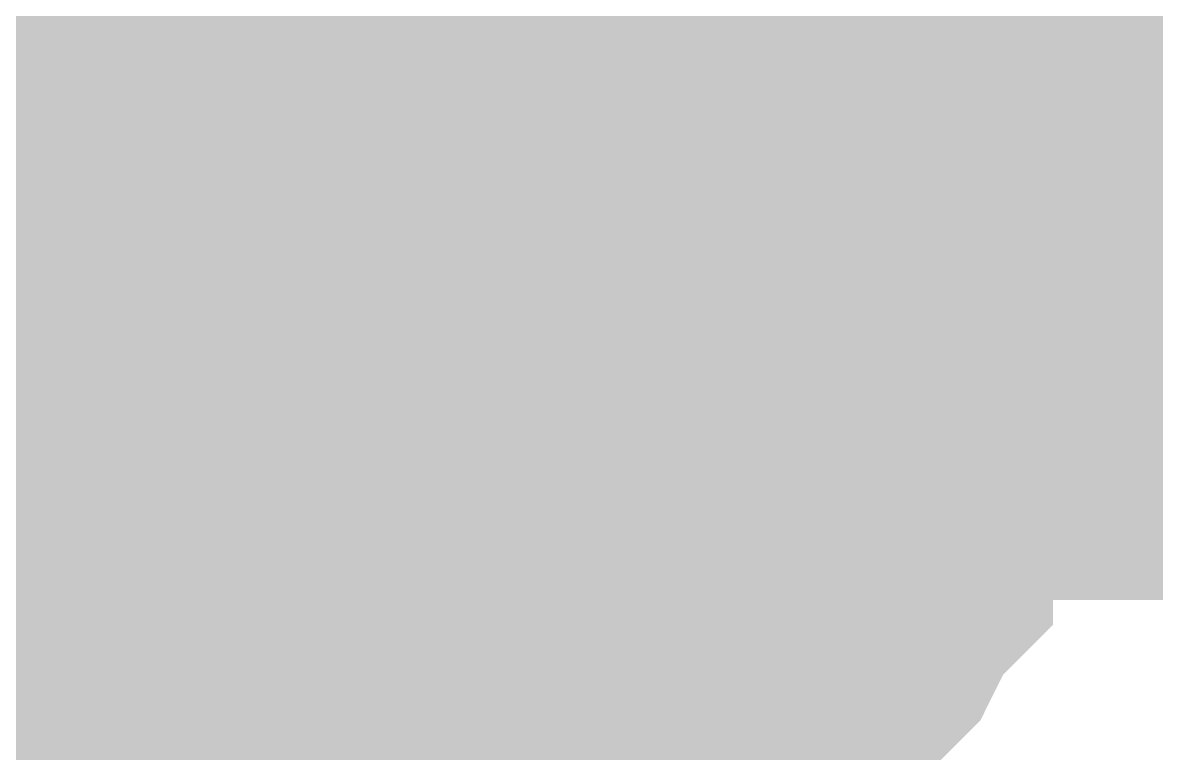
# Model space of a CAD drawing. Header units: inches. Extents: x 0 to 841, y 0 to 594.
# Drawn here: x 487.346 to 488.462, y 304.47 to 305.189 of the extents above; entities that cross this region are included whole.
import ezdxf

# ---------------------------------------------------------------- set-up
doc = ezdxf.new("R2010")
doc.units = ezdxf.units.IN
doc.layers.add('Sheet', color=255, linetype='Continuous')

msp = doc.modelspace()

# ---------------------------------------------------------------- linework, layer by layer
at = {"layer": 'Sheet'}
msp.add_lwpolyline([(487.246, 305, 0.508, 0.508, 1), (487.754, 305, 0.508, 0.508, 1)], format="xyseb", close=True, dxfattribs=at)
for points in [[(487.8734, 305.3548, 0.2997, 0.2997, 0), (487.8734, 305.3324, 0.2997, 0.2997, 0), (487.8959, 305.3099, 0.2997, 0.2997, 0), (487.9183, 305.2874, 0.2997, 0.2997, 0), (487.9183, 305.265, 0.2997, 0.2997, 0), (487.9408, 305.2425, 0.2997, 0.2997, 0), (487.9408, 305.2201, 0.2997, 0.2997, 0), (487.9633, 305.1976, 0.2997, 0.2997, 0), (487.9633, 305.1751, 0.2997, 0.2997, 0), (487.9857, 305.1751, 0.2997, 0.2997, 0), (487.9857, 305.1302, 0.2997, 0.2997, 0), (487.9857, 305.1078, 0.2997, 0.2997, 0), (488.0082, 305.0853, 0.2997, 0.2997, 0), (488.0082, 305.0628, 0.2997, 0.2997, 0), (488.0082, 305.0404, 0.2997, 0.2997, 0), (488.0082, 305.0179, 0.2997, 0.2997, 0), (488.0082, 304.9955, 0.2997, 0.2997, 0)], [(487.8734, 305.3548, 0.2997, 0.2997, 0), (487.8734, 305.3324, 0.2997, 0.2997, 0), (487.8959, 305.3099, 0.2997, 0.2997, 0), (487.9183, 305.2874, 0.2997, 0.2997, 0), (487.9183, 305.265, 0.2997, 0.2997, 0), (487.9408, 305.2425, 0.2997, 0.2997, 0), (487.9408, 305.2201, 0.2997, 0.2997, 0), (487.9633, 305.1976, 0.2997, 0.2997, 0), (487.9633, 305.1751, 0.2997, 0.2997, 0), (487.9857, 305.1751, 0.2997, 0.2997, 0), (487.9857, 305.1302, 0.2997, 0.2997, 0), (487.9857, 305.1078, 0.2997, 0.2997, 0), (488.0082, 305.0853, 0.2997, 0.2997, 0), (488.0082, 305.0628, 0.2997, 0.2997, 0), (488.0082, 305.0404, 0.2997, 0.2997, 0), (488.0082, 305.0179, 0.2997, 0.2997, 0), (488.0082, 304.9955, 0.2997, 0.2997, 0)], [(487.8734, 305.3548, 0.2997, 0.2997, 0), (487.8734, 305.3324, 0.2997, 0.2997, 0), (487.8959, 305.3099, 0.2997, 0.2997, 0), (487.9183, 305.2874, 0.2997, 0.2997, 0), (487.9183, 305.265, 0.2997, 0.2997, 0), (487.9408, 305.2425, 0.2997, 0.2997, 0), (487.9408, 305.2201, 0.2997, 0.2997, 0), (487.9633, 305.1976, 0.2997, 0.2997, 0), (487.9633, 305.1751, 0.2997, 0.2997, 0), (487.9857, 305.1751, 0.2997, 0.2997, 0), (487.9857, 305.1302, 0.2997, 0.2997, 0), (487.9857, 305.1078, 0.2997, 0.2997, 0), (488.0082, 305.0853, 0.2997, 0.2997, 0), (488.0082, 305.0628, 0.2997, 0.2997, 0), (488.0082, 305.0404, 0.2997, 0.2997, 0), (488.0082, 305.0179, 0.2997, 0.2997, 0), (488.0082, 304.9955, 0.2997, 0.2997, 0)], [(488.1878, 305.3548, 0.2997, 0.2997, 0), (488.2103, 305.3099, 0.2997, 0.2997, 0), (488.2103, 305.2874, 0.2997, 0.2997, 0), (488.2327, 305.2425, 0.2997, 0.2997, 0), (488.2327, 305.2201, 0.2997, 0.2997, 0), (488.2552, 305.1751, 0.2997, 0.2997, 0), (488.2552, 305.1527, 0.2997, 0.2997, 0), (488.2777, 305.1078, 0.2997, 0.2997, 0), (488.2777, 305.0628, 0.2997, 0.2997, 0), (488.2777, 305.0404, 0.2997, 0.2997, 0), (488.2777, 304.9955, 0.2997, 0.2997, 0)], [(488.1878, 305.3548, 0.2997, 0.2997, 0), (488.2103, 305.3099, 0.2997, 0.2997, 0), (488.2103, 305.2874, 0.2997, 0.2997, 0), (488.2327, 305.2425, 0.2997, 0.2997, 0), (488.2327, 305.2201, 0.2997, 0.2997, 0), (488.2552, 305.1751, 0.2997, 0.2997, 0), (488.2552, 305.1527, 0.2997, 0.2997, 0), (488.2777, 305.1078, 0.2997, 0.2997, 0), (488.2777, 305.0628, 0.2997, 0.2997, 0), (488.2777, 305.0404, 0.2997, 0.2997, 0), (488.2777, 304.9955, 0.2997, 0.2997, 0)], [(488.1878, 305.3548, 0.2997, 0.2997, 0), (488.2103, 305.3099, 0.2997, 0.2997, 0), (488.2103, 305.2874, 0.2997, 0.2997, 0), (488.2327, 305.2425, 0.2997, 0.2997, 0), (488.2327, 305.2201, 0.2997, 0.2997, 0), (488.2552, 305.1751, 0.2997, 0.2997, 0), (488.2552, 305.1527, 0.2997, 0.2997, 0), (488.2777, 305.1078, 0.2997, 0.2997, 0), (488.2777, 305.0628, 0.2997, 0.2997, 0), (488.2777, 305.0404, 0.2997, 0.2997, 0), (488.2777, 304.9955, 0.2997, 0.2997, 0)], [(488.1878, 305.3548, 0.2997, 0.2997, 0), (488.2103, 305.3099, 0.2997, 0.2997, 0), (488.2103, 305.2874, 0.2997, 0.2997, 0), (488.2327, 305.2425, 0.2997, 0.2997, 0), (488.2327, 305.2201, 0.2997, 0.2997, 0), (488.2552, 305.1751, 0.2997, 0.2997, 0), (488.2552, 305.1527, 0.2997, 0.2997, 0), (488.2777, 305.1078, 0.2997, 0.2997, 0), (488.2777, 305.0628, 0.2997, 0.2997, 0), (488.2777, 305.0404, 0.2997, 0.2997, 0), (488.2777, 304.9955, 0.2997, 0.2997, 0)], [(467.5042, 304.9955, 0.7493, 0.7493, 0), (487.5141, 304.9955, 0.7493, 0.7493, 0)], [(492.4997, 304.9955, 0.7493, 0.7493, 0), (487.5141, 304.9955, 0.7493, 0.7493, 0)], [(487.5141, 304.9955, 0.7493, 0.7493, 0), (487.5141, 289.9927, 0.7493, 0.7493, 0)], [(487.9408, 305.2425, 0.0991, 0.0991, 0), (487.9408, 305.2201, 0.0991, 0.0991, 0), (487.9633, 305.1976, 0.0991, 0.0991, 0), (487.9633, 305.1751, 0.0991, 0.0991, 0), (487.9857, 305.1751, 0.0991, 0.0991, 0), (487.9857, 305.1302, 0.0991, 0.0991, 0), (487.9857, 305.1078, 0.0991, 0.0991, 0), (488.0082, 305.0853, 0.0991, 0.0991, 0), (488.0082, 305.0628, 0.0991, 0.0991, 0), (488.0082, 305.0404, 0.0991, 0.0991, 0), (488.0082, 305.0179, 0.0991, 0.0991, 0), (488.0082, 304.9955, 0.0991, 0.0991, 0)], [(487.9408, 305.2425, 0.0991, 0.0991, 0), (487.9408, 305.2201, 0.0991, 0.0991, 0), (487.9633, 305.1976, 0.0991, 0.0991, 0), (487.9633, 305.1751, 0.0991, 0.0991, 0), (487.9857, 305.1751, 0.0991, 0.0991, 0), (487.9857, 305.1302, 0.0991, 0.0991, 0), (487.9857, 305.1078, 0.0991, 0.0991, 0), (488.0082, 305.0853, 0.0991, 0.0991, 0), (488.0082, 305.0628, 0.0991, 0.0991, 0), (488.0082, 305.0404, 0.0991, 0.0991, 0), (488.0082, 305.0179, 0.0991, 0.0991, 0), (488.0082, 304.9955, 0.0991, 0.0991, 0)], [(487.9408, 305.2425, 0.0991, 0.0991, 0), (487.9408, 305.2201, 0.0991, 0.0991, 0), (487.9633, 305.1976, 0.0991, 0.0991, 0), (487.9633, 305.1751, 0.0991, 0.0991, 0), (487.9857, 305.1751, 0.0991, 0.0991, 0), (487.9857, 305.1302, 0.0991, 0.0991, 0), (487.9857, 305.1078, 0.0991, 0.0991, 0), (488.0082, 305.0853, 0.0991, 0.0991, 0), (488.0082, 305.0628, 0.0991, 0.0991, 0), (488.0082, 305.0404, 0.0991, 0.0991, 0), (488.0082, 305.0179, 0.0991, 0.0991, 0), (488.0082, 304.9955, 0.0991, 0.0991, 0)], [(488.2327, 305.2425, 0.0991, 0.0991, 0), (488.2327, 305.2201, 0.0991, 0.0991, 0), (488.2552, 305.1751, 0.0991, 0.0991, 0), (488.2552, 305.1527, 0.0991, 0.0991, 0), (488.2777, 305.1078, 0.0991, 0.0991, 0), (488.2777, 305.0628, 0.0991, 0.0991, 0), (488.2777, 305.0404, 0.0991, 0.0991, 0), (488.2777, 304.9955, 0.0991, 0.0991, 0)], [(488.2327, 305.2425, 0.0991, 0.0991, 0), (488.2327, 305.2201, 0.0991, 0.0991, 0), (488.2552, 305.1751, 0.0991, 0.0991, 0), (488.2552, 305.1527, 0.0991, 0.0991, 0), (488.2777, 305.1078, 0.0991, 0.0991, 0), (488.2777, 305.0628, 0.0991, 0.0991, 0), (488.2777, 305.0404, 0.0991, 0.0991, 0), (488.2777, 304.9955, 0.0991, 0.0991, 0)], [(488.2327, 305.2425, 0.0991, 0.0991, 0), (488.2327, 305.2201, 0.0991, 0.0991, 0), (488.2552, 305.1751, 0.0991, 0.0991, 0), (488.2552, 305.1527, 0.0991, 0.0991, 0), (488.2777, 305.1078, 0.0991, 0.0991, 0), (488.2777, 305.0628, 0.0991, 0.0991, 0), (488.2777, 305.0404, 0.0991, 0.0991, 0), (488.2777, 304.9955, 0.0991, 0.0991, 0)], [(488.2327, 305.2425, 0.0991, 0.0991, 0), (488.2327, 305.2201, 0.0991, 0.0991, 0), (488.2552, 305.1751, 0.0991, 0.0991, 0), (488.2552, 305.1527, 0.0991, 0.0991, 0), (488.2777, 305.1078, 0.0991, 0.0991, 0), (488.2777, 305.0628, 0.0991, 0.0991, 0), (488.2777, 305.0404, 0.0991, 0.0991, 0), (488.2777, 304.9955, 0.0991, 0.0991, 0)], [(492.4997, 304.9955, 0.2997, 0.2997, 0), (487.5141, 304.9955, 0.2997, 0.2997, 0)], [(488.0082, 304.9955, 0.2997, 0.2997, 0), (488.0082, 304.973, 0.2997, 0.2997, 0), (488.0082, 304.9505, 0.2997, 0.2997, 0), (488.0082, 304.9056, 0.2997, 0.2997, 0), (488.0082, 304.8832, 0.2997, 0.2997, 0), (487.9857, 304.8607, 0.2997, 0.2997, 0), (487.9857, 304.8382, 0.2997, 0.2997, 0), (487.9857, 304.8158, 0.2997, 0.2997, 0), (487.9633, 304.7933, 0.2997, 0.2997, 0), (487.9633, 304.7709, 0.2997, 0.2997, 0), (487.9408, 304.7484, 0.2997, 0.2997, 0), (487.9408, 304.726, 0.2997, 0.2997, 0), (487.9183, 304.7035, 0.2997, 0.2997, 0), (487.9183, 304.681, 0.2997, 0.2997, 0), (487.8959, 304.6586, 0.2997, 0.2997, 0), (487.8734, 304.6361, 0.2997, 0.2997, 0), (487.8734, 304.6361, 0.2997, 0.2997, 0), (487.851, 304.6137, 0.2997, 0.2997, 0), (487.8285, 304.5912, 0.2997, 0.2997, 0), (487.8061, 304.5687, 0.2997, 0.2997, 0), (487.7836, 304.5687, 0.2997, 0.2997, 0), (487.7611, 304.5463, 0.2997, 0.2997, 0), (487.7387, 304.5463, 0.2997, 0.2997, 0), (487.7162, 304.5238, 0.2997, 0.2997, 0), (487.6938, 304.5238, 0.2997, 0.2997, 0), (487.6938, 304.5014, 0.2997, 0.2997, 0), (487.6488, 304.5014, 0.2997, 0.2997, 0), (487.6264, 304.5014, 0.2997, 0.2997, 0), (487.6039, 304.4789, 0.2997, 0.2997, 0), (487.5815, 304.4789, 0.2997, 0.2997, 0), (487.559, 304.4789, 0.2997, 0.2997, 0), (487.5366, 304.4789, 0.2997, 0.2997, 0), (487.5141, 304.4789, 0.2997, 0.2997, 0)], [(488.0082, 304.9955, 0.2997, 0.2997, 0), (488.0082, 304.973, 0.2997, 0.2997, 0), (488.0082, 304.9505, 0.2997, 0.2997, 0), (488.0082, 304.9056, 0.2997, 0.2997, 0), (488.0082, 304.8832, 0.2997, 0.2997, 0), (487.9857, 304.8607, 0.2997, 0.2997, 0), (487.9857, 304.8382, 0.2997, 0.2997, 0), (487.9857, 304.8158, 0.2997, 0.2997, 0), (487.9633, 304.7933, 0.2997, 0.2997, 0), (487.9633, 304.7709, 0.2997, 0.2997, 0), (487.9408, 304.7484, 0.2997, 0.2997, 0), (487.9408, 304.726, 0.2997, 0.2997, 0), (487.9183, 304.7035, 0.2997, 0.2997, 0), (487.9183, 304.681, 0.2997, 0.2997, 0), (487.8959, 304.6586, 0.2997, 0.2997, 0), (487.8734, 304.6361, 0.2997, 0.2997, 0), (487.8734, 304.6361, 0.2997, 0.2997, 0), (487.851, 304.6137, 0.2997, 0.2997, 0), (487.8285, 304.5912, 0.2997, 0.2997, 0), (487.8061, 304.5687, 0.2997, 0.2997, 0), (487.7836, 304.5687, 0.2997, 0.2997, 0), (487.7611, 304.5463, 0.2997, 0.2997, 0), (487.7387, 304.5463, 0.2997, 0.2997, 0), (487.7162, 304.5238, 0.2997, 0.2997, 0), (487.6938, 304.5238, 0.2997, 0.2997, 0), (487.6938, 304.5014, 0.2997, 0.2997, 0), (487.6488, 304.5014, 0.2997, 0.2997, 0), (487.6264, 304.5014, 0.2997, 0.2997, 0), (487.6039, 304.4789, 0.2997, 0.2997, 0), (487.5815, 304.4789, 0.2997, 0.2997, 0), (487.559, 304.4789, 0.2997, 0.2997, 0), (487.5366, 304.4789, 0.2997, 0.2997, 0), (487.5141, 304.4789, 0.2997, 0.2997, 0)], [(488.0082, 304.9955, 0.2997, 0.2997, 0), (488.0082, 304.973, 0.2997, 0.2997, 0), (488.0082, 304.9505, 0.2997, 0.2997, 0), (488.0082, 304.9056, 0.2997, 0.2997, 0), (488.0082, 304.8832, 0.2997, 0.2997, 0), (487.9857, 304.8607, 0.2997, 0.2997, 0), (487.9857, 304.8382, 0.2997, 0.2997, 0), (487.9857, 304.8158, 0.2997, 0.2997, 0), (487.9633, 304.7933, 0.2997, 0.2997, 0), (487.9633, 304.7709, 0.2997, 0.2997, 0), (487.9408, 304.7484, 0.2997, 0.2997, 0), (487.9408, 304.726, 0.2997, 0.2997, 0), (487.9183, 304.7035, 0.2997, 0.2997, 0), (487.9183, 304.681, 0.2997, 0.2997, 0), (487.8959, 304.6586, 0.2997, 0.2997, 0), (487.8734, 304.6361, 0.2997, 0.2997, 0), (487.8734, 304.6361, 0.2997, 0.2997, 0), (487.851, 304.6137, 0.2997, 0.2997, 0), (487.8285, 304.5912, 0.2997, 0.2997, 0), (487.8061, 304.5687, 0.2997, 0.2997, 0), (487.7836, 304.5687, 0.2997, 0.2997, 0), (487.7611, 304.5463, 0.2997, 0.2997, 0), (487.7387, 304.5463, 0.2997, 0.2997, 0), (487.7162, 304.5238, 0.2997, 0.2997, 0), (487.6938, 304.5238, 0.2997, 0.2997, 0), (487.6938, 304.5014, 0.2997, 0.2997, 0), (487.6488, 304.5014, 0.2997, 0.2997, 0), (487.6264, 304.5014, 0.2997, 0.2997, 0), (487.6039, 304.4789, 0.2997, 0.2997, 0), (487.5815, 304.4789, 0.2997, 0.2997, 0), (487.559, 304.4789, 0.2997, 0.2997, 0), (487.5366, 304.4789, 0.2997, 0.2997, 0), (487.5141, 304.4789, 0.2997, 0.2997, 0)], [(488.2777, 304.9955, 0.2997, 0.2997, 0), (488.2777, 304.9505, 0.2997, 0.2997, 0), (488.2777, 304.9056, 0.2997, 0.2997, 0), (488.2777, 304.8832, 0.2997, 0.2997, 0), (488.2552, 304.8382, 0.2997, 0.2997, 0), (488.2552, 304.7933, 0.2997, 0.2997, 0), (488.2327, 304.7709, 0.2997, 0.2997, 0), (488.2327, 304.726, 0.2997, 0.2997, 0), (488.2103, 304.7035, 0.2997, 0.2997, 0), (488.2103, 304.6586, 0.2997, 0.2997, 0), (488.1878, 304.6361, 0.2997, 0.2997, 0), (488.1654, 304.5912, 0.2997, 0.2997, 0), (488.1429, 304.5687, 0.2997, 0.2997, 0), (488.1205, 304.5463, 0.2997, 0.2997, 0), (488.098, 304.5014, 0.2997, 0.2997, 0), (488.0755, 304.4789, 0.2997, 0.2997, 0), (488.0531, 304.4564, 0.2997, 0.2997, 0), (488.0306, 304.434, 0.2997, 0.2997, 0), (487.9857, 304.4115, 0.2997, 0.2997, 0), (487.9633, 304.3891, 0.2997, 0.2997, 0), (487.9408, 304.3666, 0.2997, 0.2997, 0), (487.8959, 304.3441, 0.2997, 0.2997, 0), (487.8734, 304.3217, 0.2997, 0.2997, 0), (487.8285, 304.2992, 0.2997, 0.2997, 0)], [(488.2777, 304.9955, 0.2997, 0.2997, 0), (488.2777, 304.9505, 0.2997, 0.2997, 0), (488.2777, 304.9056, 0.2997, 0.2997, 0), (488.2777, 304.8832, 0.2997, 0.2997, 0), (488.2552, 304.8382, 0.2997, 0.2997, 0), (488.2552, 304.7933, 0.2997, 0.2997, 0), (488.2327, 304.7709, 0.2997, 0.2997, 0), (488.2327, 304.726, 0.2997, 0.2997, 0), (488.2103, 304.7035, 0.2997, 0.2997, 0), (488.2103, 304.6586, 0.2997, 0.2997, 0), (488.1878, 304.6361, 0.2997, 0.2997, 0), (488.1654, 304.5912, 0.2997, 0.2997, 0), (488.1429, 304.5687, 0.2997, 0.2997, 0), (488.1205, 304.5463, 0.2997, 0.2997, 0), (488.098, 304.5014, 0.2997, 0.2997, 0), (488.0755, 304.4789, 0.2997, 0.2997, 0), (488.0531, 304.4564, 0.2997, 0.2997, 0), (488.0306, 304.434, 0.2997, 0.2997, 0), (487.9857, 304.4115, 0.2997, 0.2997, 0), (487.9633, 304.3891, 0.2997, 0.2997, 0), (487.9408, 304.3666, 0.2997, 0.2997, 0), (487.8959, 304.3441, 0.2997, 0.2997, 0), (487.8734, 304.3217, 0.2997, 0.2997, 0), (487.8285, 304.2992, 0.2997, 0.2997, 0)], [(488.2777, 304.9955, 0.2997, 0.2997, 0), (488.2777, 304.9505, 0.2997, 0.2997, 0), (488.2777, 304.9056, 0.2997, 0.2997, 0), (488.2777, 304.8832, 0.2997, 0.2997, 0), (488.2552, 304.8382, 0.2997, 0.2997, 0), (488.2552, 304.7933, 0.2997, 0.2997, 0), (488.2327, 304.7709, 0.2997, 0.2997, 0), (488.2327, 304.726, 0.2997, 0.2997, 0), (488.2103, 304.7035, 0.2997, 0.2997, 0), (488.2103, 304.6586, 0.2997, 0.2997, 0), (488.1878, 304.6361, 0.2997, 0.2997, 0), (488.1654, 304.5912, 0.2997, 0.2997, 0), (488.1429, 304.5687, 0.2997, 0.2997, 0), (488.1205, 304.5463, 0.2997, 0.2997, 0), (488.098, 304.5014, 0.2997, 0.2997, 0), (488.0755, 304.4789, 0.2997, 0.2997, 0), (488.0531, 304.4564, 0.2997, 0.2997, 0), (488.0306, 304.434, 0.2997, 0.2997, 0), (487.9857, 304.4115, 0.2997, 0.2997, 0), (487.9633, 304.3891, 0.2997, 0.2997, 0), (487.9408, 304.3666, 0.2997, 0.2997, 0), (487.8959, 304.3441, 0.2997, 0.2997, 0), (487.8734, 304.3217, 0.2997, 0.2997, 0), (487.8285, 304.2992, 0.2997, 0.2997, 0)], [(488.2777, 304.9955, 0.2997, 0.2997, 0), (488.2777, 304.9505, 0.2997, 0.2997, 0), (488.2777, 304.9056, 0.2997, 0.2997, 0), (488.2777, 304.8832, 0.2997, 0.2997, 0), (488.2552, 304.8382, 0.2997, 0.2997, 0), (488.2552, 304.7933, 0.2997, 0.2997, 0), (488.2327, 304.7709, 0.2997, 0.2997, 0), (488.2327, 304.726, 0.2997, 0.2997, 0), (488.2103, 304.7035, 0.2997, 0.2997, 0), (488.2103, 304.6586, 0.2997, 0.2997, 0), (488.1878, 304.6361, 0.2997, 0.2997, 0), (488.1654, 304.5912, 0.2997, 0.2997, 0), (488.1429, 304.5687, 0.2997, 0.2997, 0), (488.1205, 304.5463, 0.2997, 0.2997, 0), (488.098, 304.5014, 0.2997, 0.2997, 0), (488.0755, 304.4789, 0.2997, 0.2997, 0), (488.0531, 304.4564, 0.2997, 0.2997, 0), (488.0306, 304.434, 0.2997, 0.2997, 0), (487.9857, 304.4115, 0.2997, 0.2997, 0), (487.9633, 304.3891, 0.2997, 0.2997, 0), (487.9408, 304.3666, 0.2997, 0.2997, 0), (487.8959, 304.3441, 0.2997, 0.2997, 0), (487.8734, 304.3217, 0.2997, 0.2997, 0), (487.8285, 304.2992, 0.2997, 0.2997, 0)], [(488.0082, 304.9955, 0.2997, 0.2997, 0), (488.0082, 304.9955, 0.2997, 0.2997, 0), (488.0082, 304.9955, 0.2997, 0.2997, 0), (488.0082, 304.9955, 0.2997, 0.2997, 0), (488.0082, 304.9955, 0.2997, 0.2997, 0), (488.0082, 304.9955, 0.2997, 0.2997, 0), (488.0082, 304.9955, 0.2997, 0.2997, 0), (488.0082, 304.9955, 0.2997, 0.2997, 0), (488.0082, 304.9955, 0.2997, 0.2997, 0), (488.0082, 304.9955, 0.2997, 0.2997, 0), (488.0082, 304.9955, 0.2997, 0.2997, 0), (488.0082, 304.9955, 0.2997, 0.2997, 0), (488.0082, 304.9955, 0.2997, 0.2997, 0), (488.0082, 304.9955, 0.2997, 0.2997, 0), (488.0082, 304.9955, 0.2997, 0.2997, 0), (488.0082, 304.9955, 0.2997, 0.2997, 0), (488.0082, 304.9955, 0.2997, 0.2997, 0), (488.0082, 304.9955, 0.2997, 0.2997, 0), (488.0082, 304.9955, 0.2997, 0.2997, 0), (488.0082, 304.9955, 0.2997, 0.2997, 0), (488.0082, 304.9955, 0.2997, 0.2997, 0), (488.0082, 304.9955, 0.2997, 0.2997, 0), (488.0082, 304.9955, 0.2997, 0.2997, 0), (488.0082, 304.9955, 0.2997, 0.2997, 0), (488.0082, 304.9955, 0.2997, 0.2997, 0), (488.0082, 304.9955, 0.2997, 0.2997, 0), (488.0082, 304.9955, 0.2997, 0.2997, 0), (488.0082, 304.9955, 0.2997, 0.2997, 0), (488.0082, 304.9955, 0.2997, 0.2997, 0), (488.0082, 304.9955, 0.2997, 0.2997, 0), (488.0082, 304.9955, 0.2997, 0.2997, 0), (488.0082, 304.9955, 0.2997, 0.2997, 0), (488.0082, 304.9955, 0.2997, 0.2997, 0)], [(488.0082, 304.9955, 0.2997, 0.2997, 0), (488.0082, 304.9955, 0.2997, 0.2997, 0)], [(488.0082, 304.9955, 0.2997, 0.2997, 0), (488.0082, 304.9955, 0.2997, 0.2997, 0), (488.0082, 304.9955, 0.2997, 0.2997, 0), (488.0082, 304.9955, 0.2997, 0.2997, 0), (488.0082, 304.9955, 0.2997, 0.2997, 0), (488.0082, 304.9955, 0.2997, 0.2997, 0), (488.0082, 304.9955, 0.2997, 0.2997, 0), (488.0082, 304.9955, 0.2997, 0.2997, 0), (488.0082, 304.9955, 0.2997, 0.2997, 0), (488.0082, 304.9955, 0.2997, 0.2997, 0), (488.0082, 304.9955, 0.2997, 0.2997, 0), (488.0082, 304.9955, 0.2997, 0.2997, 0), (488.0082, 304.9955, 0.2997, 0.2997, 0), (488.0082, 304.9955, 0.2997, 0.2997, 0), (488.0082, 304.9955, 0.2997, 0.2997, 0), (488.0082, 304.9955, 0.2997, 0.2997, 0), (488.0082, 304.9955, 0.2997, 0.2997, 0), (488.0082, 304.9955, 0.2997, 0.2997, 0), (488.0082, 304.9955, 0.2997, 0.2997, 0), (488.0082, 304.9955, 0.2997, 0.2997, 0), (488.0082, 304.9955, 0.2997, 0.2997, 0), (488.0082, 304.9955, 0.2997, 0.2997, 0), (488.0082, 304.9955, 0.2997, 0.2997, 0), (488.0082, 304.9955, 0.2997, 0.2997, 0), (488.0082, 304.9955, 0.2997, 0.2997, 0), (488.0082, 304.9955, 0.2997, 0.2997, 0), (488.0082, 304.9955, 0.2997, 0.2997, 0), (488.0082, 304.9955, 0.2997, 0.2997, 0), (488.0082, 304.9955, 0.2997, 0.2997, 0), (488.0082, 304.9955, 0.2997, 0.2997, 0), (488.0082, 304.9955, 0.2997, 0.2997, 0), (488.0082, 304.9955, 0.2997, 0.2997, 0), (488.0082, 304.9955, 0.2997, 0.2997, 0)], [(488.0082, 304.9955, 0.2997, 0.2997, 0), (488.0082, 304.9955, 0.2997, 0.2997, 0)], [(488.0082, 304.9955, 0.2997, 0.2997, 0), (488.0082, 304.9955, 0.2997, 0.2997, 0), (488.0082, 304.9955, 0.2997, 0.2997, 0), (488.0082, 304.9955, 0.2997, 0.2997, 0), (488.0082, 304.9955, 0.2997, 0.2997, 0), (488.0082, 304.9955, 0.2997, 0.2997, 0), (488.0082, 304.9955, 0.2997, 0.2997, 0), (488.0082, 304.9955, 0.2997, 0.2997, 0), (488.0082, 304.9955, 0.2997, 0.2997, 0), (488.0082, 304.9955, 0.2997, 0.2997, 0), (488.0082, 304.9955, 0.2997, 0.2997, 0), (488.0082, 304.9955, 0.2997, 0.2997, 0), (488.0082, 304.9955, 0.2997, 0.2997, 0), (488.0082, 304.9955, 0.2997, 0.2997, 0), (488.0082, 304.9955, 0.2997, 0.2997, 0), (488.0082, 304.9955, 0.2997, 0.2997, 0), (488.0082, 304.9955, 0.2997, 0.2997, 0), (488.0082, 304.9955, 0.2997, 0.2997, 0), (488.0082, 304.9955, 0.2997, 0.2997, 0), (488.0082, 304.9955, 0.2997, 0.2997, 0), (488.0082, 304.9955, 0.2997, 0.2997, 0), (488.0082, 304.9955, 0.2997, 0.2997, 0), (488.0082, 304.9955, 0.2997, 0.2997, 0), (488.0082, 304.9955, 0.2997, 0.2997, 0), (488.0082, 304.9955, 0.2997, 0.2997, 0), (488.0082, 304.9955, 0.2997, 0.2997, 0), (488.0082, 304.9955, 0.2997, 0.2997, 0), (488.0082, 304.9955, 0.2997, 0.2997, 0), (488.0082, 304.9955, 0.2997, 0.2997, 0), (488.0082, 304.9955, 0.2997, 0.2997, 0), (488.0082, 304.9955, 0.2997, 0.2997, 0), (488.0082, 304.9955, 0.2997, 0.2997, 0), (488.0082, 304.9955, 0.2997, 0.2997, 0)], [(488.0082, 304.9955, 0.2997, 0.2997, 0), (488.0082, 304.9955, 0.2997, 0.2997, 0)], [(488.2777, 304.9955, 0.2997, 0.2997, 0), (488.2777, 304.9955, 0.2997, 0.2997, 0), (488.2777, 304.9955, 0.2997, 0.2997, 0), (488.2777, 304.9955, 0.2997, 0.2997, 0), (488.2777, 304.9955, 0.2997, 0.2997, 0), (488.2777, 304.9955, 0.2997, 0.2997, 0), (488.2777, 304.9955, 0.2997, 0.2997, 0), (488.2777, 304.9955, 0.2997, 0.2997, 0), (488.2777, 304.9955, 0.2997, 0.2997, 0), (488.2777, 304.9955, 0.2997, 0.2997, 0), (488.2777, 304.9955, 0.2997, 0.2997, 0), (488.2777, 304.9955, 0.2997, 0.2997, 0), (488.2777, 304.9955, 0.2997, 0.2997, 0), (488.2777, 304.9955, 0.2997, 0.2997, 0), (488.2777, 304.9955, 0.2997, 0.2997, 0), (488.2777, 304.9955, 0.2997, 0.2997, 0), (488.2777, 304.9955, 0.2997, 0.2997, 0), (488.2777, 304.9955, 0.2997, 0.2997, 0), (488.2777, 304.9955, 0.2997, 0.2997, 0), (488.2777, 304.9955, 0.2997, 0.2997, 0), (488.2777, 304.9955, 0.2997, 0.2997, 0), (488.2777, 304.9955, 0.2997, 0.2997, 0), (488.2777, 304.9955, 0.2997, 0.2997, 0), (488.2777, 304.9955, 0.2997, 0.2997, 0), (488.2777, 304.9955, 0.2997, 0.2997, 0), (488.2777, 304.9955, 0.2997, 0.2997, 0), (488.2777, 304.9955, 0.2997, 0.2997, 0), (488.2777, 304.9955, 0.2997, 0.2997, 0), (488.2777, 304.9955, 0.2997, 0.2997, 0), (488.2777, 304.9955, 0.2997, 0.2997, 0), (488.2777, 304.9955, 0.2997, 0.2997, 0), (488.2777, 304.9955, 0.2997, 0.2997, 0), (488.2777, 304.9955, 0.2997, 0.2997, 0)], [(488.2777, 304.9955, 0.2997, 0.2997, 0), (488.2777, 304.9955, 0.2997, 0.2997, 0)], [(488.2777, 304.9955, 0.2997, 0.2997, 0), (488.2777, 304.9955, 0.2997, 0.2997, 0), (488.2777, 304.9955, 0.2997, 0.2997, 0), (488.2777, 304.9955, 0.2997, 0.2997, 0), (488.2777, 304.9955, 0.2997, 0.2997, 0), (488.2777, 304.9955, 0.2997, 0.2997, 0), (488.2777, 304.9955, 0.2997, 0.2997, 0), (488.2777, 304.9955, 0.2997, 0.2997, 0), (488.2777, 304.9955, 0.2997, 0.2997, 0), (488.2777, 304.9955, 0.2997, 0.2997, 0), (488.2777, 304.9955, 0.2997, 0.2997, 0), (488.2777, 304.9955, 0.2997, 0.2997, 0), (488.2777, 304.9955, 0.2997, 0.2997, 0), (488.2777, 304.9955, 0.2997, 0.2997, 0), (488.2777, 304.9955, 0.2997, 0.2997, 0), (488.2777, 304.9955, 0.2997, 0.2997, 0), (488.2777, 304.9955, 0.2997, 0.2997, 0), (488.2777, 304.9955, 0.2997, 0.2997, 0), (488.2777, 304.9955, 0.2997, 0.2997, 0), (488.2777, 304.9955, 0.2997, 0.2997, 0), (488.2777, 304.9955, 0.2997, 0.2997, 0), (488.2777, 304.9955, 0.2997, 0.2997, 0), (488.2777, 304.9955, 0.2997, 0.2997, 0), (488.2777, 304.9955, 0.2997, 0.2997, 0), (488.2777, 304.9955, 0.2997, 0.2997, 0), (488.2777, 304.9955, 0.2997, 0.2997, 0), (488.2777, 304.9955, 0.2997, 0.2997, 0), (488.2777, 304.9955, 0.2997, 0.2997, 0), (488.2777, 304.9955, 0.2997, 0.2997, 0), (488.2777, 304.9955, 0.2997, 0.2997, 0), (488.2777, 304.9955, 0.2997, 0.2997, 0), (488.2777, 304.9955, 0.2997, 0.2997, 0), (488.2777, 304.9955, 0.2997, 0.2997, 0)], [(488.2777, 304.9955, 0.2997, 0.2997, 0), (488.2777, 304.9955, 0.2997, 0.2997, 0)], [(488.2777, 304.9955, 0.2997, 0.2997, 0), (488.2777, 304.9955, 0.2997, 0.2997, 0), (488.2777, 304.9955, 0.2997, 0.2997, 0), (488.2777, 304.9955, 0.2997, 0.2997, 0), (488.2777, 304.9955, 0.2997, 0.2997, 0), (488.2777, 304.9955, 0.2997, 0.2997, 0), (488.2777, 304.9955, 0.2997, 0.2997, 0), (488.2777, 304.9955, 0.2997, 0.2997, 0), (488.2777, 304.9955, 0.2997, 0.2997, 0), (488.2777, 304.9955, 0.2997, 0.2997, 0), (488.2777, 304.9955, 0.2997, 0.2997, 0), (488.2777, 304.9955, 0.2997, 0.2997, 0), (488.2777, 304.9955, 0.2997, 0.2997, 0), (488.2777, 304.9955, 0.2997, 0.2997, 0), (488.2777, 304.9955, 0.2997, 0.2997, 0), (488.2777, 304.9955, 0.2997, 0.2997, 0), (488.2777, 304.9955, 0.2997, 0.2997, 0), (488.2777, 304.9955, 0.2997, 0.2997, 0), (488.2777, 304.9955, 0.2997, 0.2997, 0), (488.2777, 304.9955, 0.2997, 0.2997, 0), (488.2777, 304.9955, 0.2997, 0.2997, 0), (488.2777, 304.9955, 0.2997, 0.2997, 0), (488.2777, 304.9955, 0.2997, 0.2997, 0), (488.2777, 304.9955, 0.2997, 0.2997, 0), (488.2777, 304.9955, 0.2997, 0.2997, 0), (488.2777, 304.9955, 0.2997, 0.2997, 0), (488.2777, 304.9955, 0.2997, 0.2997, 0), (488.2777, 304.9955, 0.2997, 0.2997, 0), (488.2777, 304.9955, 0.2997, 0.2997, 0), (488.2777, 304.9955, 0.2997, 0.2997, 0), (488.2777, 304.9955, 0.2997, 0.2997, 0), (488.2777, 304.9955, 0.2997, 0.2997, 0), (488.2777, 304.9955, 0.2997, 0.2997, 0)], [(488.2777, 304.9955, 0.2997, 0.2997, 0), (488.2777, 304.9955, 0.2997, 0.2997, 0)], [(488.2777, 304.9955, 0.2997, 0.2997, 0), (488.2777, 304.9955, 0.2997, 0.2997, 0), (488.2777, 304.9955, 0.2997, 0.2997, 0), (488.2777, 304.9955, 0.2997, 0.2997, 0), (488.2777, 304.9955, 0.2997, 0.2997, 0), (488.2777, 304.9955, 0.2997, 0.2997, 0), (488.2777, 304.9955, 0.2997, 0.2997, 0), (488.2777, 304.9955, 0.2997, 0.2997, 0), (488.2777, 304.9955, 0.2997, 0.2997, 0), (488.2777, 304.9955, 0.2997, 0.2997, 0), (488.2777, 304.9955, 0.2997, 0.2997, 0), (488.2777, 304.9955, 0.2997, 0.2997, 0), (488.2777, 304.9955, 0.2997, 0.2997, 0), (488.2777, 304.9955, 0.2997, 0.2997, 0), (488.2777, 304.9955, 0.2997, 0.2997, 0), (488.2777, 304.9955, 0.2997, 0.2997, 0), (488.2777, 304.9955, 0.2997, 0.2997, 0), (488.2777, 304.9955, 0.2997, 0.2997, 0), (488.2777, 304.9955, 0.2997, 0.2997, 0), (488.2777, 304.9955, 0.2997, 0.2997, 0), (488.2777, 304.9955, 0.2997, 0.2997, 0), (488.2777, 304.9955, 0.2997, 0.2997, 0), (488.2777, 304.9955, 0.2997, 0.2997, 0), (488.2777, 304.9955, 0.2997, 0.2997, 0), (488.2777, 304.9955, 0.2997, 0.2997, 0), (488.2777, 304.9955, 0.2997, 0.2997, 0), (488.2777, 304.9955, 0.2997, 0.2997, 0), (488.2777, 304.9955, 0.2997, 0.2997, 0), (488.2777, 304.9955, 0.2997, 0.2997, 0), (488.2777, 304.9955, 0.2997, 0.2997, 0), (488.2777, 304.9955, 0.2997, 0.2997, 0), (488.2777, 304.9955, 0.2997, 0.2997, 0), (488.2777, 304.9955, 0.2997, 0.2997, 0)], [(488.2777, 304.9955, 0.2997, 0.2997, 0), (488.2777, 304.9955, 0.2997, 0.2997, 0)], [(488.0082, 304.9955, 0.0991, 0.0991, 0), (488.0082, 304.973, 0.0991, 0.0991, 0), (488.0082, 304.9505, 0.0991, 0.0991, 0), (488.0082, 304.9056, 0.0991, 0.0991, 0), (488.0082, 304.8832, 0.0991, 0.0991, 0), (487.9857, 304.8607, 0.0991, 0.0991, 0), (487.9857, 304.8382, 0.0991, 0.0991, 0), (487.9857, 304.8158, 0.0991, 0.0991, 0), (487.9633, 304.7933, 0.0991, 0.0991, 0), (487.9633, 304.7709, 0.0991, 0.0991, 0), (487.9408, 304.7484, 0.0991, 0.0991, 0), (487.9408, 304.726, 0.0991, 0.0991, 0), (487.9183, 304.7035, 0.0991, 0.0991, 0), (487.9183, 304.681, 0.0991, 0.0991, 0), (487.8959, 304.6586, 0.0991, 0.0991, 0), (487.8734, 304.6361, 0.0991, 0.0991, 0), (487.8734, 304.6361, 0.0991, 0.0991, 0), (487.851, 304.6137, 0.0991, 0.0991, 0), (487.8285, 304.5912, 0.0991, 0.0991, 0), (487.8061, 304.5687, 0.0991, 0.0991, 0), (487.7836, 304.5687, 0.0991, 0.0991, 0), (487.7611, 304.5463, 0.0991, 0.0991, 0), (487.7387, 304.5463, 0.0991, 0.0991, 0), (487.7162, 304.5238, 0.0991, 0.0991, 0), (487.6938, 304.5238, 0.0991, 0.0991, 0), (487.6938, 304.5014, 0.0991, 0.0991, 0), (487.6488, 304.5014, 0.0991, 0.0991, 0), (487.6264, 304.5014, 0.0991, 0.0991, 0), (487.6039, 304.4789, 0.0991, 0.0991, 0), (487.5815, 304.4789, 0.0991, 0.0991, 0), (487.559, 304.4789, 0.0991, 0.0991, 0), (487.5366, 304.4789, 0.0991, 0.0991, 0), (487.5141, 304.4789, 0.0991, 0.0991, 0)], [(488.0082, 304.9955, 0.0991, 0.0991, 0), (488.0082, 304.973, 0.0991, 0.0991, 0), (488.0082, 304.9505, 0.0991, 0.0991, 0), (488.0082, 304.9056, 0.0991, 0.0991, 0), (488.0082, 304.8832, 0.0991, 0.0991, 0), (487.9857, 304.8607, 0.0991, 0.0991, 0), (487.9857, 304.8382, 0.0991, 0.0991, 0), (487.9857, 304.8158, 0.0991, 0.0991, 0), (487.9633, 304.7933, 0.0991, 0.0991, 0), (487.9633, 304.7709, 0.0991, 0.0991, 0), (487.9408, 304.7484, 0.0991, 0.0991, 0), (487.9408, 304.726, 0.0991, 0.0991, 0), (487.9183, 304.7035, 0.0991, 0.0991, 0), (487.9183, 304.681, 0.0991, 0.0991, 0), (487.8959, 304.6586, 0.0991, 0.0991, 0), (487.8734, 304.6361, 0.0991, 0.0991, 0), (487.8734, 304.6361, 0.0991, 0.0991, 0), (487.851, 304.6137, 0.0991, 0.0991, 0), (487.8285, 304.5912, 0.0991, 0.0991, 0), (487.8061, 304.5687, 0.0991, 0.0991, 0), (487.7836, 304.5687, 0.0991, 0.0991, 0), (487.7611, 304.5463, 0.0991, 0.0991, 0), (487.7387, 304.5463, 0.0991, 0.0991, 0), (487.7162, 304.5238, 0.0991, 0.0991, 0), (487.6938, 304.5238, 0.0991, 0.0991, 0), (487.6938, 304.5014, 0.0991, 0.0991, 0), (487.6488, 304.5014, 0.0991, 0.0991, 0), (487.6264, 304.5014, 0.0991, 0.0991, 0), (487.6039, 304.4789, 0.0991, 0.0991, 0), (487.5815, 304.4789, 0.0991, 0.0991, 0), (487.559, 304.4789, 0.0991, 0.0991, 0), (487.5366, 304.4789, 0.0991, 0.0991, 0), (487.5141, 304.4789, 0.0991, 0.0991, 0)], [(488.0082, 304.9955, 0.0991, 0.0991, 0), (488.0082, 304.973, 0.0991, 0.0991, 0), (488.0082, 304.9505, 0.0991, 0.0991, 0), (488.0082, 304.9056, 0.0991, 0.0991, 0), (488.0082, 304.8832, 0.0991, 0.0991, 0), (487.9857, 304.8607, 0.0991, 0.0991, 0), (487.9857, 304.8382, 0.0991, 0.0991, 0), (487.9857, 304.8158, 0.0991, 0.0991, 0), (487.9633, 304.7933, 0.0991, 0.0991, 0), (487.9633, 304.7709, 0.0991, 0.0991, 0), (487.9408, 304.7484, 0.0991, 0.0991, 0), (487.9408, 304.726, 0.0991, 0.0991, 0), (487.9183, 304.7035, 0.0991, 0.0991, 0), (487.9183, 304.681, 0.0991, 0.0991, 0), (487.8959, 304.6586, 0.0991, 0.0991, 0), (487.8734, 304.6361, 0.0991, 0.0991, 0), (487.8734, 304.6361, 0.0991, 0.0991, 0), (487.851, 304.6137, 0.0991, 0.0991, 0), (487.8285, 304.5912, 0.0991, 0.0991, 0), (487.8061, 304.5687, 0.0991, 0.0991, 0), (487.7836, 304.5687, 0.0991, 0.0991, 0), (487.7611, 304.5463, 0.0991, 0.0991, 0), (487.7387, 304.5463, 0.0991, 0.0991, 0), (487.7162, 304.5238, 0.0991, 0.0991, 0), (487.6938, 304.5238, 0.0991, 0.0991, 0), (487.6938, 304.5014, 0.0991, 0.0991, 0), (487.6488, 304.5014, 0.0991, 0.0991, 0), (487.6264, 304.5014, 0.0991, 0.0991, 0), (487.6039, 304.4789, 0.0991, 0.0991, 0), (487.5815, 304.4789, 0.0991, 0.0991, 0), (487.559, 304.4789, 0.0991, 0.0991, 0), (487.5366, 304.4789, 0.0991, 0.0991, 0), (487.5141, 304.4789, 0.0991, 0.0991, 0)], [(488.2777, 304.9955, 0.0991, 0.0991, 0), (488.2777, 304.9505, 0.0991, 0.0991, 0), (488.2777, 304.9056, 0.0991, 0.0991, 0), (488.2777, 304.8832, 0.0991, 0.0991, 0), (488.2552, 304.8382, 0.0991, 0.0991, 0), (488.2552, 304.7933, 0.0991, 0.0991, 0), (488.2327, 304.7709, 0.0991, 0.0991, 0), (488.2327, 304.726, 0.0991, 0.0991, 0), (488.2103, 304.7035, 0.0991, 0.0991, 0), (488.2103, 304.6586, 0.0991, 0.0991, 0), (488.1878, 304.6361, 0.0991, 0.0991, 0), (488.1654, 304.5912, 0.0991, 0.0991, 0), (488.1429, 304.5687, 0.0991, 0.0991, 0), (488.1205, 304.5463, 0.0991, 0.0991, 0), (488.098, 304.5014, 0.0991, 0.0991, 0), (488.0755, 304.4789, 0.0991, 0.0991, 0), (488.0531, 304.4564, 0.0991, 0.0991, 0), (488.0306, 304.434, 0.0991, 0.0991, 0), (487.9857, 304.4115, 0.0991, 0.0991, 0)], [(488.2777, 304.9955, 0.0991, 0.0991, 0), (488.2777, 304.9505, 0.0991, 0.0991, 0), (488.2777, 304.9056, 0.0991, 0.0991, 0), (488.2777, 304.8832, 0.0991, 0.0991, 0), (488.2552, 304.8382, 0.0991, 0.0991, 0), (488.2552, 304.7933, 0.0991, 0.0991, 0), (488.2327, 304.7709, 0.0991, 0.0991, 0), (488.2327, 304.726, 0.0991, 0.0991, 0), (488.2103, 304.7035, 0.0991, 0.0991, 0), (488.2103, 304.6586, 0.0991, 0.0991, 0), (488.1878, 304.6361, 0.0991, 0.0991, 0), (488.1654, 304.5912, 0.0991, 0.0991, 0), (488.1429, 304.5687, 0.0991, 0.0991, 0), (488.1205, 304.5463, 0.0991, 0.0991, 0), (488.098, 304.5014, 0.0991, 0.0991, 0), (488.0755, 304.4789, 0.0991, 0.0991, 0), (488.0531, 304.4564, 0.0991, 0.0991, 0), (488.0306, 304.434, 0.0991, 0.0991, 0), (487.9857, 304.4115, 0.0991, 0.0991, 0)], [(488.2777, 304.9955, 0.0991, 0.0991, 0), (488.2777, 304.9505, 0.0991, 0.0991, 0), (488.2777, 304.9056, 0.0991, 0.0991, 0), (488.2777, 304.8832, 0.0991, 0.0991, 0), (488.2552, 304.8382, 0.0991, 0.0991, 0), (488.2552, 304.7933, 0.0991, 0.0991, 0), (488.2327, 304.7709, 0.0991, 0.0991, 0), (488.2327, 304.726, 0.0991, 0.0991, 0), (488.2103, 304.7035, 0.0991, 0.0991, 0), (488.2103, 304.6586, 0.0991, 0.0991, 0), (488.1878, 304.6361, 0.0991, 0.0991, 0), (488.1654, 304.5912, 0.0991, 0.0991, 0), (488.1429, 304.5687, 0.0991, 0.0991, 0), (488.1205, 304.5463, 0.0991, 0.0991, 0), (488.098, 304.5014, 0.0991, 0.0991, 0), (488.0755, 304.4789, 0.0991, 0.0991, 0), (488.0531, 304.4564, 0.0991, 0.0991, 0), (488.0306, 304.434, 0.0991, 0.0991, 0), (487.9857, 304.4115, 0.0991, 0.0991, 0)], [(488.2777, 304.9955, 0.0991, 0.0991, 0), (488.2777, 304.9505, 0.0991, 0.0991, 0), (488.2777, 304.9056, 0.0991, 0.0991, 0), (488.2777, 304.8832, 0.0991, 0.0991, 0), (488.2552, 304.8382, 0.0991, 0.0991, 0), (488.2552, 304.7933, 0.0991, 0.0991, 0), (488.2327, 304.7709, 0.0991, 0.0991, 0), (488.2327, 304.726, 0.0991, 0.0991, 0), (488.2103, 304.7035, 0.0991, 0.0991, 0), (488.2103, 304.6586, 0.0991, 0.0991, 0), (488.1878, 304.6361, 0.0991, 0.0991, 0), (488.1654, 304.5912, 0.0991, 0.0991, 0), (488.1429, 304.5687, 0.0991, 0.0991, 0), (488.1205, 304.5463, 0.0991, 0.0991, 0), (488.098, 304.5014, 0.0991, 0.0991, 0), (488.0755, 304.4789, 0.0991, 0.0991, 0), (488.0531, 304.4564, 0.0991, 0.0991, 0), (488.0306, 304.434, 0.0991, 0.0991, 0), (487.9857, 304.4115, 0.0991, 0.0991, 0)], [(488.0082, 304.9955, 0.0991, 0.0991, 0), (488.0082, 304.9955, 0.0991, 0.0991, 0), (488.0082, 304.9955, 0.0991, 0.0991, 0), (488.0082, 304.9955, 0.0991, 0.0991, 0), (488.0082, 304.9955, 0.0991, 0.0991, 0), (488.0082, 304.9955, 0.0991, 0.0991, 0), (488.0082, 304.9955, 0.0991, 0.0991, 0), (488.0082, 304.9955, 0.0991, 0.0991, 0), (488.0082, 304.9955, 0.0991, 0.0991, 0), (488.0082, 304.9955, 0.0991, 0.0991, 0), (488.0082, 304.9955, 0.0991, 0.0991, 0), (488.0082, 304.9955, 0.0991, 0.0991, 0), (488.0082, 304.9955, 0.0991, 0.0991, 0), (488.0082, 304.9955, 0.0991, 0.0991, 0), (488.0082, 304.9955, 0.0991, 0.0991, 0), (488.0082, 304.9955, 0.0991, 0.0991, 0), (488.0082, 304.9955, 0.0991, 0.0991, 0), (488.0082, 304.9955, 0.0991, 0.0991, 0), (488.0082, 304.9955, 0.0991, 0.0991, 0), (488.0082, 304.9955, 0.0991, 0.0991, 0), (488.0082, 304.9955, 0.0991, 0.0991, 0), (488.0082, 304.9955, 0.0991, 0.0991, 0), (488.0082, 304.9955, 0.0991, 0.0991, 0), (488.0082, 304.9955, 0.0991, 0.0991, 0), (488.0082, 304.9955, 0.0991, 0.0991, 0), (488.0082, 304.9955, 0.0991, 0.0991, 0), (488.0082, 304.9955, 0.0991, 0.0991, 0), (488.0082, 304.9955, 0.0991, 0.0991, 0), (488.0082, 304.9955, 0.0991, 0.0991, 0), (488.0082, 304.9955, 0.0991, 0.0991, 0), (488.0082, 304.9955, 0.0991, 0.0991, 0), (488.0082, 304.9955, 0.0991, 0.0991, 0), (488.0082, 304.9955, 0.0991, 0.0991, 0)], [(488.0082, 304.9955, 0.0991, 0.0991, 0), (488.0082, 304.9955, 0.0991, 0.0991, 0)], [(488.0082, 304.9955, 0.0991, 0.0991, 0), (488.0082, 304.9955, 0.0991, 0.0991, 0), (488.0082, 304.9955, 0.0991, 0.0991, 0), (488.0082, 304.9955, 0.0991, 0.0991, 0), (488.0082, 304.9955, 0.0991, 0.0991, 0), (488.0082, 304.9955, 0.0991, 0.0991, 0), (488.0082, 304.9955, 0.0991, 0.0991, 0), (488.0082, 304.9955, 0.0991, 0.0991, 0), (488.0082, 304.9955, 0.0991, 0.0991, 0), (488.0082, 304.9955, 0.0991, 0.0991, 0), (488.0082, 304.9955, 0.0991, 0.0991, 0), (488.0082, 304.9955, 0.0991, 0.0991, 0), (488.0082, 304.9955, 0.0991, 0.0991, 0), (488.0082, 304.9955, 0.0991, 0.0991, 0), (488.0082, 304.9955, 0.0991, 0.0991, 0), (488.0082, 304.9955, 0.0991, 0.0991, 0), (488.0082, 304.9955, 0.0991, 0.0991, 0), (488.0082, 304.9955, 0.0991, 0.0991, 0), (488.0082, 304.9955, 0.0991, 0.0991, 0), (488.0082, 304.9955, 0.0991, 0.0991, 0), (488.0082, 304.9955, 0.0991, 0.0991, 0), (488.0082, 304.9955, 0.0991, 0.0991, 0), (488.0082, 304.9955, 0.0991, 0.0991, 0), (488.0082, 304.9955, 0.0991, 0.0991, 0), (488.0082, 304.9955, 0.0991, 0.0991, 0), (488.0082, 304.9955, 0.0991, 0.0991, 0), (488.0082, 304.9955, 0.0991, 0.0991, 0), (488.0082, 304.9955, 0.0991, 0.0991, 0), (488.0082, 304.9955, 0.0991, 0.0991, 0), (488.0082, 304.9955, 0.0991, 0.0991, 0), (488.0082, 304.9955, 0.0991, 0.0991, 0), (488.0082, 304.9955, 0.0991, 0.0991, 0), (488.0082, 304.9955, 0.0991, 0.0991, 0)], [(488.0082, 304.9955, 0.0991, 0.0991, 0), (488.0082, 304.9955, 0.0991, 0.0991, 0)], [(488.0082, 304.9955, 0.0991, 0.0991, 0), (488.0082, 304.9955, 0.0991, 0.0991, 0), (488.0082, 304.9955, 0.0991, 0.0991, 0), (488.0082, 304.9955, 0.0991, 0.0991, 0), (488.0082, 304.9955, 0.0991, 0.0991, 0), (488.0082, 304.9955, 0.0991, 0.0991, 0), (488.0082, 304.9955, 0.0991, 0.0991, 0), (488.0082, 304.9955, 0.0991, 0.0991, 0), (488.0082, 304.9955, 0.0991, 0.0991, 0), (488.0082, 304.9955, 0.0991, 0.0991, 0), (488.0082, 304.9955, 0.0991, 0.0991, 0), (488.0082, 304.9955, 0.0991, 0.0991, 0), (488.0082, 304.9955, 0.0991, 0.0991, 0), (488.0082, 304.9955, 0.0991, 0.0991, 0), (488.0082, 304.9955, 0.0991, 0.0991, 0), (488.0082, 304.9955, 0.0991, 0.0991, 0), (488.0082, 304.9955, 0.0991, 0.0991, 0), (488.0082, 304.9955, 0.0991, 0.0991, 0), (488.0082, 304.9955, 0.0991, 0.0991, 0), (488.0082, 304.9955, 0.0991, 0.0991, 0), (488.0082, 304.9955, 0.0991, 0.0991, 0), (488.0082, 304.9955, 0.0991, 0.0991, 0), (488.0082, 304.9955, 0.0991, 0.0991, 0), (488.0082, 304.9955, 0.0991, 0.0991, 0), (488.0082, 304.9955, 0.0991, 0.0991, 0), (488.0082, 304.9955, 0.0991, 0.0991, 0), (488.0082, 304.9955, 0.0991, 0.0991, 0), (488.0082, 304.9955, 0.0991, 0.0991, 0), (488.0082, 304.9955, 0.0991, 0.0991, 0), (488.0082, 304.9955, 0.0991, 0.0991, 0), (488.0082, 304.9955, 0.0991, 0.0991, 0), (488.0082, 304.9955, 0.0991, 0.0991, 0), (488.0082, 304.9955, 0.0991, 0.0991, 0)], [(488.0082, 304.9955, 0.0991, 0.0991, 0), (488.0082, 304.9955, 0.0991, 0.0991, 0)], [(488.2777, 304.9955, 0.0991, 0.0991, 0), (488.2777, 304.9955, 0.0991, 0.0991, 0), (488.2777, 304.9955, 0.0991, 0.0991, 0), (488.2777, 304.9955, 0.0991, 0.0991, 0), (488.2777, 304.9955, 0.0991, 0.0991, 0), (488.2777, 304.9955, 0.0991, 0.0991, 0), (488.2777, 304.9955, 0.0991, 0.0991, 0), (488.2777, 304.9955, 0.0991, 0.0991, 0), (488.2777, 304.9955, 0.0991, 0.0991, 0), (488.2777, 304.9955, 0.0991, 0.0991, 0), (488.2777, 304.9955, 0.0991, 0.0991, 0), (488.2777, 304.9955, 0.0991, 0.0991, 0), (488.2777, 304.9955, 0.0991, 0.0991, 0), (488.2777, 304.9955, 0.0991, 0.0991, 0), (488.2777, 304.9955, 0.0991, 0.0991, 0), (488.2777, 304.9955, 0.0991, 0.0991, 0), (488.2777, 304.9955, 0.0991, 0.0991, 0), (488.2777, 304.9955, 0.0991, 0.0991, 0), (488.2777, 304.9955, 0.0991, 0.0991, 0), (488.2777, 304.9955, 0.0991, 0.0991, 0), (488.2777, 304.9955, 0.0991, 0.0991, 0), (488.2777, 304.9955, 0.0991, 0.0991, 0), (488.2777, 304.9955, 0.0991, 0.0991, 0), (488.2777, 304.9955, 0.0991, 0.0991, 0), (488.2777, 304.9955, 0.0991, 0.0991, 0), (488.2777, 304.9955, 0.0991, 0.0991, 0), (488.2777, 304.9955, 0.0991, 0.0991, 0), (488.2777, 304.9955, 0.0991, 0.0991, 0), (488.2777, 304.9955, 0.0991, 0.0991, 0), (488.2777, 304.9955, 0.0991, 0.0991, 0), (488.2777, 304.9955, 0.0991, 0.0991, 0), (488.2777, 304.9955, 0.0991, 0.0991, 0), (488.2777, 304.9955, 0.0991, 0.0991, 0)], [(488.2777, 304.9955, 0.0991, 0.0991, 0), (488.2777, 304.9955, 0.0991, 0.0991, 0)], [(488.2777, 304.9955, 0.0991, 0.0991, 0), (488.2777, 304.9955, 0.0991, 0.0991, 0), (488.2777, 304.9955, 0.0991, 0.0991, 0), (488.2777, 304.9955, 0.0991, 0.0991, 0), (488.2777, 304.9955, 0.0991, 0.0991, 0), (488.2777, 304.9955, 0.0991, 0.0991, 0), (488.2777, 304.9955, 0.0991, 0.0991, 0), (488.2777, 304.9955, 0.0991, 0.0991, 0), (488.2777, 304.9955, 0.0991, 0.0991, 0), (488.2777, 304.9955, 0.0991, 0.0991, 0), (488.2777, 304.9955, 0.0991, 0.0991, 0), (488.2777, 304.9955, 0.0991, 0.0991, 0), (488.2777, 304.9955, 0.0991, 0.0991, 0), (488.2777, 304.9955, 0.0991, 0.0991, 0), (488.2777, 304.9955, 0.0991, 0.0991, 0), (488.2777, 304.9955, 0.0991, 0.0991, 0), (488.2777, 304.9955, 0.0991, 0.0991, 0), (488.2777, 304.9955, 0.0991, 0.0991, 0), (488.2777, 304.9955, 0.0991, 0.0991, 0), (488.2777, 304.9955, 0.0991, 0.0991, 0), (488.2777, 304.9955, 0.0991, 0.0991, 0), (488.2777, 304.9955, 0.0991, 0.0991, 0), (488.2777, 304.9955, 0.0991, 0.0991, 0), (488.2777, 304.9955, 0.0991, 0.0991, 0), (488.2777, 304.9955, 0.0991, 0.0991, 0), (488.2777, 304.9955, 0.0991, 0.0991, 0), (488.2777, 304.9955, 0.0991, 0.0991, 0), (488.2777, 304.9955, 0.0991, 0.0991, 0), (488.2777, 304.9955, 0.0991, 0.0991, 0), (488.2777, 304.9955, 0.0991, 0.0991, 0), (488.2777, 304.9955, 0.0991, 0.0991, 0), (488.2777, 304.9955, 0.0991, 0.0991, 0), (488.2777, 304.9955, 0.0991, 0.0991, 0)], [(488.2777, 304.9955, 0.0991, 0.0991, 0), (488.2777, 304.9955, 0.0991, 0.0991, 0)], [(488.2777, 304.9955, 0.0991, 0.0991, 0), (488.2777, 304.9955, 0.0991, 0.0991, 0), (488.2777, 304.9955, 0.0991, 0.0991, 0), (488.2777, 304.9955, 0.0991, 0.0991, 0), (488.2777, 304.9955, 0.0991, 0.0991, 0), (488.2777, 304.9955, 0.0991, 0.0991, 0), (488.2777, 304.9955, 0.0991, 0.0991, 0), (488.2777, 304.9955, 0.0991, 0.0991, 0), (488.2777, 304.9955, 0.0991, 0.0991, 0), (488.2777, 304.9955, 0.0991, 0.0991, 0), (488.2777, 304.9955, 0.0991, 0.0991, 0), (488.2777, 304.9955, 0.0991, 0.0991, 0), (488.2777, 304.9955, 0.0991, 0.0991, 0), (488.2777, 304.9955, 0.0991, 0.0991, 0), (488.2777, 304.9955, 0.0991, 0.0991, 0), (488.2777, 304.9955, 0.0991, 0.0991, 0), (488.2777, 304.9955, 0.0991, 0.0991, 0), (488.2777, 304.9955, 0.0991, 0.0991, 0), (488.2777, 304.9955, 0.0991, 0.0991, 0), (488.2777, 304.9955, 0.0991, 0.0991, 0), (488.2777, 304.9955, 0.0991, 0.0991, 0), (488.2777, 304.9955, 0.0991, 0.0991, 0), (488.2777, 304.9955, 0.0991, 0.0991, 0), (488.2777, 304.9955, 0.0991, 0.0991, 0), (488.2777, 304.9955, 0.0991, 0.0991, 0), (488.2777, 304.9955, 0.0991, 0.0991, 0), (488.2777, 304.9955, 0.0991, 0.0991, 0), (488.2777, 304.9955, 0.0991, 0.0991, 0), (488.2777, 304.9955, 0.0991, 0.0991, 0), (488.2777, 304.9955, 0.0991, 0.0991, 0), (488.2777, 304.9955, 0.0991, 0.0991, 0), (488.2777, 304.9955, 0.0991, 0.0991, 0), (488.2777, 304.9955, 0.0991, 0.0991, 0)], [(488.2777, 304.9955, 0.0991, 0.0991, 0), (488.2777, 304.9955, 0.0991, 0.0991, 0)], [(488.2777, 304.9955, 0.0991, 0.0991, 0), (488.2777, 304.9955, 0.0991, 0.0991, 0), (488.2777, 304.9955, 0.0991, 0.0991, 0), (488.2777, 304.9955, 0.0991, 0.0991, 0), (488.2777, 304.9955, 0.0991, 0.0991, 0), (488.2777, 304.9955, 0.0991, 0.0991, 0), (488.2777, 304.9955, 0.0991, 0.0991, 0), (488.2777, 304.9955, 0.0991, 0.0991, 0), (488.2777, 304.9955, 0.0991, 0.0991, 0), (488.2777, 304.9955, 0.0991, 0.0991, 0), (488.2777, 304.9955, 0.0991, 0.0991, 0), (488.2777, 304.9955, 0.0991, 0.0991, 0), (488.2777, 304.9955, 0.0991, 0.0991, 0), (488.2777, 304.9955, 0.0991, 0.0991, 0), (488.2777, 304.9955, 0.0991, 0.0991, 0), (488.2777, 304.9955, 0.0991, 0.0991, 0), (488.2777, 304.9955, 0.0991, 0.0991, 0), (488.2777, 304.9955, 0.0991, 0.0991, 0), (488.2777, 304.9955, 0.0991, 0.0991, 0), (488.2777, 304.9955, 0.0991, 0.0991, 0), (488.2777, 304.9955, 0.0991, 0.0991, 0), (488.2777, 304.9955, 0.0991, 0.0991, 0), (488.2777, 304.9955, 0.0991, 0.0991, 0), (488.2777, 304.9955, 0.0991, 0.0991, 0), (488.2777, 304.9955, 0.0991, 0.0991, 0), (488.2777, 304.9955, 0.0991, 0.0991, 0), (488.2777, 304.9955, 0.0991, 0.0991, 0), (488.2777, 304.9955, 0.0991, 0.0991, 0), (488.2777, 304.9955, 0.0991, 0.0991, 0), (488.2777, 304.9955, 0.0991, 0.0991, 0), (488.2777, 304.9955, 0.0991, 0.0991, 0), (488.2777, 304.9955, 0.0991, 0.0991, 0), (488.2777, 304.9955, 0.0991, 0.0991, 0)], [(488.2777, 304.9955, 0.0991, 0.0991, 0), (488.2777, 304.9955, 0.0991, 0.0991, 0)], [(487.5141, 304.4789, 0.2997, 0.2997, 0), (487.4916, 304.4789, 0.2997, 0.2997, 0), (487.4692, 304.4789, 0.2997, 0.2997, 0), (487.4243, 304.4789, 0.2997, 0.2997, 0), (487.4018, 304.4789, 0.2997, 0.2997, 0), (487.3794, 304.5014, 0.2997, 0.2997, 0), (487.3569, 304.5014, 0.2997, 0.2997, 0), (487.3344, 304.5014, 0.2997, 0.2997, 0), (487.312, 304.5238, 0.2997, 0.2997, 0), (487.2895, 304.5238, 0.2997, 0.2997, 0), (487.2671, 304.5463, 0.2997, 0.2997, 0), (487.2446, 304.5463, 0.2997, 0.2997, 0), (487.2221, 304.5687, 0.2997, 0.2997, 0), (487.1997, 304.5687, 0.2997, 0.2997, 0), (487.1772, 304.5912, 0.2997, 0.2997, 0)], [(487.5141, 304.4789, 0.2997, 0.2997, 0), (487.4916, 304.4789, 0.2997, 0.2997, 0), (487.4692, 304.4789, 0.2997, 0.2997, 0), (487.4243, 304.4789, 0.2997, 0.2997, 0), (487.4018, 304.4789, 0.2997, 0.2997, 0), (487.3794, 304.5014, 0.2997, 0.2997, 0), (487.3569, 304.5014, 0.2997, 0.2997, 0), (487.3344, 304.5014, 0.2997, 0.2997, 0), (487.312, 304.5238, 0.2997, 0.2997, 0), (487.2895, 304.5238, 0.2997, 0.2997, 0), (487.2671, 304.5463, 0.2997, 0.2997, 0), (487.2446, 304.5463, 0.2997, 0.2997, 0), (487.2221, 304.5687, 0.2997, 0.2997, 0), (487.1997, 304.5687, 0.2997, 0.2997, 0), (487.1772, 304.5912, 0.2997, 0.2997, 0)], [(487.5141, 304.4789, 0.2997, 0.2997, 0), (487.4916, 304.4789, 0.2997, 0.2997, 0), (487.4692, 304.4789, 0.2997, 0.2997, 0), (487.4243, 304.4789, 0.2997, 0.2997, 0), (487.4018, 304.4789, 0.2997, 0.2997, 0), (487.3794, 304.5014, 0.2997, 0.2997, 0), (487.3569, 304.5014, 0.2997, 0.2997, 0), (487.3344, 304.5014, 0.2997, 0.2997, 0), (487.312, 304.5238, 0.2997, 0.2997, 0), (487.2895, 304.5238, 0.2997, 0.2997, 0), (487.2671, 304.5463, 0.2997, 0.2997, 0), (487.2446, 304.5463, 0.2997, 0.2997, 0), (487.2221, 304.5687, 0.2997, 0.2997, 0), (487.1997, 304.5687, 0.2997, 0.2997, 0), (487.1772, 304.5912, 0.2997, 0.2997, 0)], [(487.5141, 304.4789, 0.0991, 0.0991, 0), (487.4916, 304.4789, 0.0991, 0.0991, 0), (487.4692, 304.4789, 0.0991, 0.0991, 0), (487.4243, 304.4789, 0.0991, 0.0991, 0), (487.4018, 304.4789, 0.0991, 0.0991, 0), (487.3794, 304.5014, 0.0991, 0.0991, 0), (487.3569, 304.5014, 0.0991, 0.0991, 0), (487.3344, 304.5014, 0.0991, 0.0991, 0), (487.312, 304.5238, 0.0991, 0.0991, 0), (487.2895, 304.5238, 0.0991, 0.0991, 0)], [(487.5141, 304.4789, 0.0991, 0.0991, 0), (487.4916, 304.4789, 0.0991, 0.0991, 0), (487.4692, 304.4789, 0.0991, 0.0991, 0), (487.4243, 304.4789, 0.0991, 0.0991, 0), (487.4018, 304.4789, 0.0991, 0.0991, 0), (487.3794, 304.5014, 0.0991, 0.0991, 0), (487.3569, 304.5014, 0.0991, 0.0991, 0), (487.3344, 304.5014, 0.0991, 0.0991, 0), (487.312, 304.5238, 0.0991, 0.0991, 0), (487.2895, 304.5238, 0.0991, 0.0991, 0)], [(487.5141, 304.4789, 0.0991, 0.0991, 0), (487.4916, 304.4789, 0.0991, 0.0991, 0), (487.4692, 304.4789, 0.0991, 0.0991, 0), (487.4243, 304.4789, 0.0991, 0.0991, 0), (487.4018, 304.4789, 0.0991, 0.0991, 0), (487.3794, 304.5014, 0.0991, 0.0991, 0), (487.3569, 304.5014, 0.0991, 0.0991, 0), (487.3344, 304.5014, 0.0991, 0.0991, 0), (487.312, 304.5238, 0.0991, 0.0991, 0), (487.2895, 304.5238, 0.0991, 0.0991, 0)]]:
    msp.add_lwpolyline(points, format="xyseb", dxfattribs=at)

doc.saveas('drawing.dxf')
